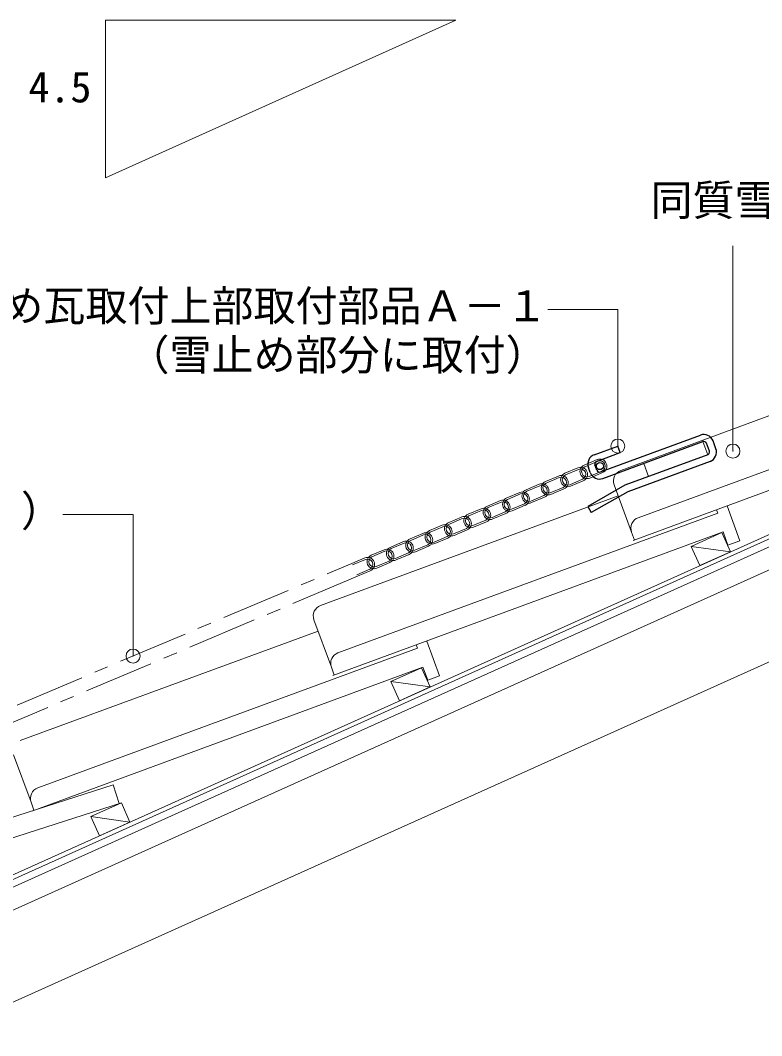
# Model space of a CAD drawing. Units: millimetres on the paper, with parts at other scales. Extents: x -210 to 210, y -148 to 150.
# Drawn here: x 90.1 to 143, y -14.6 to 57.8 of the extents above; entities that cross this region are included whole.
import ezdxf
from ezdxf.enums import TextEntityAlignment as Align

# ---------------------------------------------------------------- set-up
doc = ezdxf.new("R2010")
doc.units = ezdxf.units.MM
doc.header["$PDMODE"] = 32
doc.header["$PDSIZE"] = 1
doc.linetypes.add('CHAIN1', pattern=[8, 5, -1, 1, -1])
for name, color, linetype, lineweight in [('0-2', 5, 'Continuous', 9), ('0-4', 1, 'Continuous', 18), ('0-7', 5, 'Continuous', 9), ('0-9', 2, 'Continuous', 25)]:
    doc.layers.add(name, color=color, linetype=linetype, lineweight=lineweight)
doc.styles.add('ＭＳ ゴシック', font='')
doc.styles.get('ＭＳ ゴシック').set_extended_font_data('MS Gothic')

msp = doc.modelspace()

# ---------------------------------------------------------------- linework, layer by layer
at = {"layer": '0-2'}
for p, q in [((132.978, 25.717), (154.226, 33.538)), ((84.16, -5.585), (169.178, 32.673)), ((84.283, -5.859), (169.301, 32.399)), ((84.489, -6.315), (169.507, 31.943)), ((134.221, 22.338), (161.321, 32.313)), ((76.897, -11.376), (170.122, 30.575)), ((133.863, 20.714), (161.71, 30.964)), ((134.608, 26.21), (138.831, 27.764)), ((138.831, 27.764), (139.176, 26.826)), ((84.283, -14.632), (172.584, 25.104)), ((132.503, 24.689), (133.747, 21.311)), ((111.548, 16.073), (132.796, 23.894)), ((112.791, 12.695), (139.89, 22.669)), ((139.805, 22.901), (139.89, 22.669)), ((140.556, 23.178), (141.47, 20.693)), ((112.433, 11.071), (140.28, 21.321)), ((133.747, 21.311), (133.956, 20.744)), ((138.003, 20.289), (140.191, 21.273)), ((140.28, 21.321), (140.626, 20.382)), ((140.626, 20.382), (141.47, 20.693)), ((138.003, 20.289), (140.807, 19.906)), ((138.003, 20.289), (140.807, 19.906)), ((111.073, 15.046), (112.317, 11.667)), ((90.118, 6.429), (111.366, 14.25)), ((118.375, 13.258), (118.46, 13.025)), ((119.125, 13.534), (120.04, 11.049)), ((91.361, 3.051), (118.46, 13.025)), ((91.003, 1.427), (118.85, 11.677)), ((112.317, 11.667), (112.525, 11.101)), ((116.572, 10.645), (118.761, 11.63)), ((118.85, 11.677), (119.195, 10.739)), ((119.195, 10.739), (120.04, 11.049)), ((116.572, 10.645), (119.377, 10.262)), ((89.643, 5.402), (90.887, 2.024)), ((96.753, 3.271), (67.684, -6.05)), ((96.753, 3.271), (97.181, 1.935)), ((97.331, 1.986), (69.37, -6.98)), ((90.887, 2.024), (91.095, 1.457)), ((95.142, 1.001), (97.946, 0.618))]:
    msp.add_line(p, q, dxfattribs=at)
msp.add_lwpolyline([(134.608, 26.21), (134.953, 25.271), (139.176, 26.826)], dxfattribs=at)
for points in [[(138.618, 18.921), (138.003, 20.289), (140.191, 21.273), (140.807, 19.906)], [(138.618, 18.921), (138.003, 20.289), (140.191, 21.273), (140.807, 19.906)], [(117.188, 9.277), (116.572, 10.645), (118.761, 11.63), (119.377, 10.262)], [(95.758, -0.367), (95.142, 1.001), (97.331, 1.986), (97.946, 0.618)]]:
    msp.add_lwpolyline(points, close=True, dxfattribs=at)
for centre, start, end in [((133.254, 24.966), 110.20723, 200.20695), ((134.498, 21.587), 110.2068, 200.20738), ((111.824, 15.322), 110.20723, 200.20695), ((113.068, 11.944), 110.2068, 200.20738), ((91.637, 2.3), 110.2068, 200.20738)]:
    msp.add_arc(centre, 0.8, start, end, dxfattribs=at)
at = {"layer": '0-4', "color": 5, "lineweight": 9}
for p, q in [((96.201, 57.836), (96.201, 46.586)), ((121.201, 57.836), (96.201, 46.586)), ((121.201, 57.836), (96.201, 57.836)), ((140.979, 41.745), (140.979, 27.092)), ((132.766, 37.201), (127.766, 37.201))]:
    msp.add_line(p, q, dxfattribs=at)
for points in [[(132.766, 27.45), (132.766, 37.201), (127.766, 37.201)], [(98.163, 12.463), (98.163, 22.56), (93.163, 22.56)]]:
    msp.add_lwpolyline(points, dxfattribs=at)
at = {"layer": '0-4', "color": 5}
for p in [(132.766, 27.45), (140.979, 27.092), (98.163, 12.463)]:
    msp.add_point(p, dxfattribs=at)
at = {"layer": '0-7'}
for p, q in [((130.366, 26.089), (131.287, 26.479)), ((130.413, 25.979), (131.334, 26.368)), ((128.984, 25.505), (129.905, 25.894)), ((129.031, 25.394), (129.952, 25.784)), ((130.709, 25.279), (131.63, 25.668)), ((131.676, 25.558), (130.755, 25.168)), ((126.222, 24.336), (127.142, 24.725)), ((127.603, 24.92), (128.524, 25.31)), ((127.65, 24.81), (128.571, 25.199)), ((129.327, 24.694), (130.248, 25.084)), ((130.295, 24.973), (129.374, 24.584)), ((124.84, 23.751), (125.761, 24.141)), ((124.887, 23.64), (125.808, 24.03)), ((126.268, 24.225), (127.189, 24.615)), ((126.564, 23.525), (127.485, 23.915)), ((127.946, 24.11), (128.867, 24.499)), ((128.914, 24.389), (127.993, 23.999)), ((123.459, 23.166), (124.38, 23.556)), ((123.505, 23.056), (124.426, 23.446)), ((125.183, 22.941), (126.104, 23.33)), ((126.151, 23.22), (125.23, 22.83)), ((127.532, 23.804), (126.611, 23.415)), ((122.077, 22.582), (122.998, 22.972)), ((122.124, 22.471), (123.045, 22.861)), ((123.802, 22.356), (124.723, 22.746)), ((124.769, 22.635), (123.848, 22.246)), ((119.314, 21.413), (120.235, 21.803)), ((120.696, 21.997), (121.617, 22.387)), ((120.743, 21.887), (121.664, 22.277)), ((122.42, 21.772), (123.341, 22.161)), ((123.388, 22.051), (122.467, 21.661)), ((117.933, 20.828), (118.854, 21.218)), ((117.98, 20.718), (118.901, 21.108)), ((119.361, 21.302), (120.282, 21.692)), ((121.039, 21.187), (121.96, 21.577)), ((122.006, 21.466), (121.085, 21.076)), ((116.552, 20.244), (117.472, 20.634)), ((116.598, 20.133), (117.519, 20.523)), ((118.276, 20.018), (119.197, 20.408)), ((119.244, 20.297), (118.323, 19.907)), ((119.657, 20.602), (120.578, 20.992)), ((120.625, 20.882), (119.704, 20.492)), ((115.17, 19.659), (116.091, 20.049)), ((115.217, 19.549), (116.138, 19.939)), ((116.894, 19.433), (117.815, 19.823)), ((117.862, 19.713), (116.941, 19.323)), ((113.789, 19.075), (114.71, 19.465)), ((113.835, 18.964), (114.756, 19.354)), ((115.513, 18.849), (116.434, 19.239)), ((116.481, 19.128), (115.56, 18.738)), ((114.132, 18.264), (115.053, 18.654)), ((115.099, 18.544), (114.178, 18.154))]:
    msp.add_line(p, q, dxfattribs=at)
at = {"layer": '0-7', "linetype": 'CHAIN1'}
for p, q in [((82.537, 5.851), (113.789, 19.075)), ((114.178, 18.154), (82.926, 4.93))]:
    msp.add_line(p, q, dxfattribs=at)
at = {"layer": '0-7'}
for centre, radius, start, end in [((130.561, 25.629), 0.5, 112.93442, 292.93442), ((131.482, 26.018), 0.5, 292.93442, 112.93442), ((131.482, 26.018), 0.38, 292.93442, 112.93442), ((129.179, 25.044), 0.5, 112.93442, 292.93442), ((129.179, 25.044), 0.38, 112.93442, 292.93442), ((130.1, 25.434), 0.5, 292.93442, 112.93442), ((130.1, 25.434), 0.38, 292.93442, 112.93442), ((130.561, 25.629), 0.38, 112.93442, 292.93442), ((127.337, 24.265), 0.5, 292.93442, 112.93442), ((127.337, 24.265), 0.38, 292.93442, 112.93442), ((127.798, 24.46), 0.5, 112.93442, 292.93442), ((127.798, 24.46), 0.38, 112.93442, 292.93442), ((128.719, 24.849), 0.5, 292.93442, 112.93442), ((128.719, 24.849), 0.38, 292.93442, 112.93442), ((125.956, 23.68), 0.5, 292.93442, 112.93442), ((125.956, 23.68), 0.38, 292.93442, 112.93442), ((126.416, 23.875), 0.5, 112.93442, 292.93442), ((126.416, 23.875), 0.38, 112.93442, 292.93442), ((124.574, 23.096), 0.5, 292.93442, 112.93442), ((124.574, 23.096), 0.38, 292.93442, 112.93442), ((125.035, 23.291), 0.5, 112.93442, 292.93442), ((125.035, 23.291), 0.38, 112.93442, 292.93442), ((122.272, 22.121), 0.5, 112.93442, 292.93442), ((122.272, 22.121), 0.38, 112.93442, 292.93442), ((123.193, 22.511), 0.5, 292.93442, 112.93442), ((123.193, 22.511), 0.38, 292.93442, 112.93442), ((123.653, 22.706), 0.5, 112.93442, 292.93442), ((123.653, 22.706), 0.38, 112.93442, 292.93442), ((120.43, 21.342), 0.5, 292.93442, 112.93442), ((120.891, 21.537), 0.5, 112.93442, 292.93442), ((120.891, 21.537), 0.38, 112.93442, 292.93442), ((121.812, 21.927), 0.5, 292.93442, 112.93442), ((121.812, 21.927), 0.38, 292.93442, 112.93442), ((119.049, 20.758), 0.5, 292.93442, 112.93442), ((119.049, 20.758), 0.38, 292.93442, 112.93442), ((119.509, 20.952), 0.5, 112.93442, 292.93442), ((119.509, 20.952), 0.38, 112.93442, 292.93442), ((120.43, 21.342), 0.38, 292.93442, 112.93442), ((117.667, 20.173), 0.5, 292.93442, 112.93442), ((117.667, 20.173), 0.38, 292.93442, 112.93442), ((118.128, 20.368), 0.5, 112.93442, 292.93442), ((118.128, 20.368), 0.38, 112.93442, 292.93442), ((115.365, 19.199), 0.5, 112.93442, 292.93442), ((116.286, 19.589), 0.5, 292.93442, 112.93442), ((116.286, 19.589), 0.38, 292.93442, 112.93442), ((116.746, 19.783), 0.5, 112.93442, 292.93442), ((116.746, 19.783), 0.38, 112.93442, 292.93442), ((114.904, 19.004), 0.5, 292.93442, 112.93442), ((114.904, 19.004), 0.38, 292.93442, 112.93442), ((115.365, 19.199), 0.38, 112.93442, 292.93442)]:
    msp.add_arc(centre, radius, start, end, dxfattribs=at)
at = {"layer": '0-9'}
for p, q in [((131.526, 25.608), (138.658, 28.233)), ((131.699, 25.139), (138.831, 27.764)), ((139.295, 27.083), (139.088, 27.646)), ((139.764, 27.255), (139.557, 27.818)), ((131.077, 26.828), (132.766, 27.45)), ((131.25, 26.359), (132.939, 26.981)), ((132.939, 26.981), (132.766, 27.45)), ((131.269, 25.727), (131.131, 26.102)), ((130.8, 25.554), (130.662, 25.93)), ((130.621, 23.144), (130.869, 22.71))]:
    msp.add_line(p, q, dxfattribs=at)
for points in [[(139.176, 26.826), (133.264, 24.65), (130.621, 23.144)], [(139.349, 26.357), (133.476, 24.195), (130.869, 22.71)]]:
    msp.add_lwpolyline(points, dxfattribs=at)
msp.add_circle((131.482, 26.018), 0.25, dxfattribs=at)
for centre, radius, start, end in [((138.9, 27.577), 0.7, 20.20733, 110.20714), ((138.9, 27.577), 0.2, 20.20733, 110.20714), ((131.319, 26.171), 0.7, 110.20714, 200.20733), ((139.107, 27.014), 0.2, 290.20714, 20.20733), ((139.107, 27.014), 0.7, 290.20714, 20.20733), ((131.319, 26.171), 0.2, 110.20714, 200.20733), ((131.457, 25.796), 0.7, 200.20733, 290.20714), ((131.457, 25.796), 0.2, 200.20733, 290.20714)]:
    msp.add_arc(centre, radius, start, end, dxfattribs=at)

# ---------------------------------------------------------------- texts
at = {"layer": '0-4', "color": 7, "style": 'ＭＳ ゴシック'}
for s, p in [('4.5', (90.705, 51.319)), ('同質雪止め瓦', (135.093, 43.24)), ('同質雪止め瓦取付上部取付部品Ａ－１', (76.766, 35.701)), ('（雪止め部分に取付）', (97.766, 32.201)), ('ゆきもちくん（Ｓ）', (66.163, 21.06))]:
    msp.add_text(s, height=2.199, dxfattribs=at).set_placement(p, align=Align.BOTTOM_LEFT)

doc.saveas('drawing.dxf')
